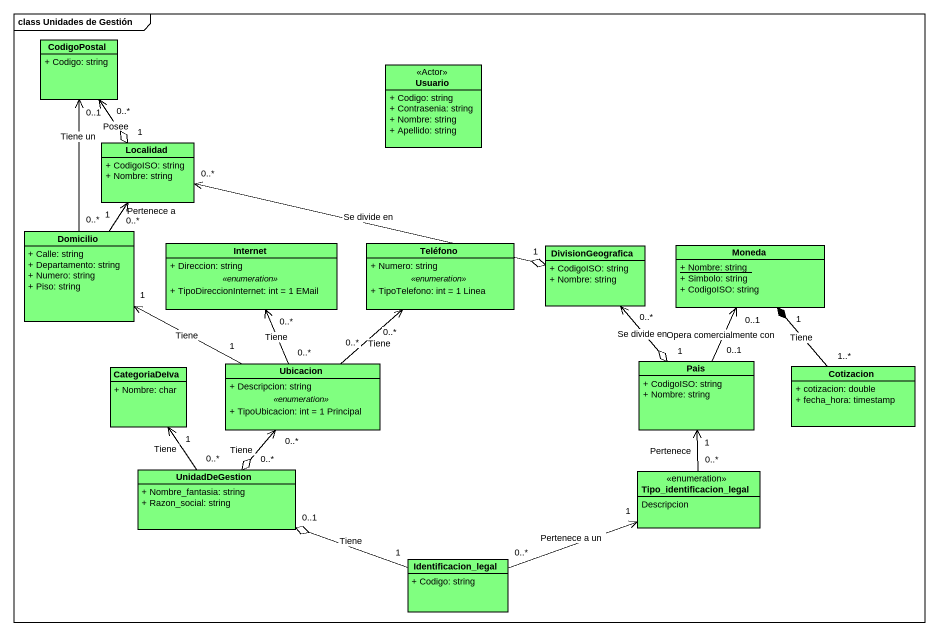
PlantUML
@startuml
mainframe class Unidades de Gestión
hide circle
hide empty members
skinparam classAttributeIconSize 0
class CodigoPostal #80FF80 {
  + Codigo: string
}
class Usuario <<Actor>> #80FF80 {
  + Codigo: string
  + Contrasenia: string
  + Nombre: string
  + Apellido: string
}
class Localidad #80FF80 {
  + CodigoISO: string
  + Nombre: string
}
class Domicilio #80FF80 {
  + Calle: string
  + Departamento: string
  + Numero: string
  + Piso: string
}
class Internet #80FF80 {
  + Direccion: string
  .. <<enumeration>> ..
  + TipoDireccionInternet: int = 1 EMail
}
class Teléfono #80FF80 {
  + Numero: string
  .. <<enumeration>> ..
  + TipoTelefono: int = 1 Linea
}
class DivisionGeografica #80FF80 {
  + CodigoISO: string
  + Nombre: string
}
class Moneda #80FF80 {
  {static} + Nombre: string
  + Simbolo: string
  + CodigoISO: string
}
class CategoriaDeIva #80FF80 {
  + Nombre: char
}
class Ubicacion #80FF80 {
  + Descripcion: string
  .. <<enumeration>> ..
  + TipoUbicacion: int = 1 Principal
}
class Pais #80FF80 {
  + CodigoISO: string
  + Nombre: string
}
class Cotizacion #80FF80 {
  + cotizacion: double
  + fecha_hora: timestamp
}
class UnidadDeGestion #80FF80 {
  + Nombre_fantasia: string
  + Razon_social: string
}
enum Tipo_identificacion_legal #80FF80 {
  Descripcion
}
class Identificacion_legal #80FF80 {
  + Codigo: string
}
Localidad "1" o-up-> "0..*" CodigoPostal : Posee
Domicilio "0..*" -up-> "0..1" CodigoPostal : Tiene un
Domicilio "0..*" -up-> "1" Localidad : Pertenece a
DivisionGeografica "1" o-left-> "0..*" Localidad : Se divide en
Ubicacion "1" -left-> "1" Domicilio : Tiene
Ubicacion "0..*" -up-> "0..*" Internet : Tiene
Ubicacion "0..*" -up-> "0..*" Teléfono : Tiene
Pais "1" o-up-> "0..*" DivisionGeografica : Se divide en
Pais "0..1" -up-> "0..1" Moneda : Opera comercialmente con
Cotizacion "1..*" -up-* "1" Moneda : Tiene
UnidadDeGestion "0..*" -up-> "1" CategoriaDeIva : Tiene
UnidadDeGestion "0..*" o-up-> "0..*" Ubicacion : Tiene
Tipo_identificacion_legal "0..*" -up-> "1" Pais : Pertenece
Identificacion_legal "1" -left-o "0..1" UnidadDeGestion : Tiene
Identificacion_legal "0..*" -right-> "1" Tipo_identificacion_legal : Pertenece a un
@enduml
